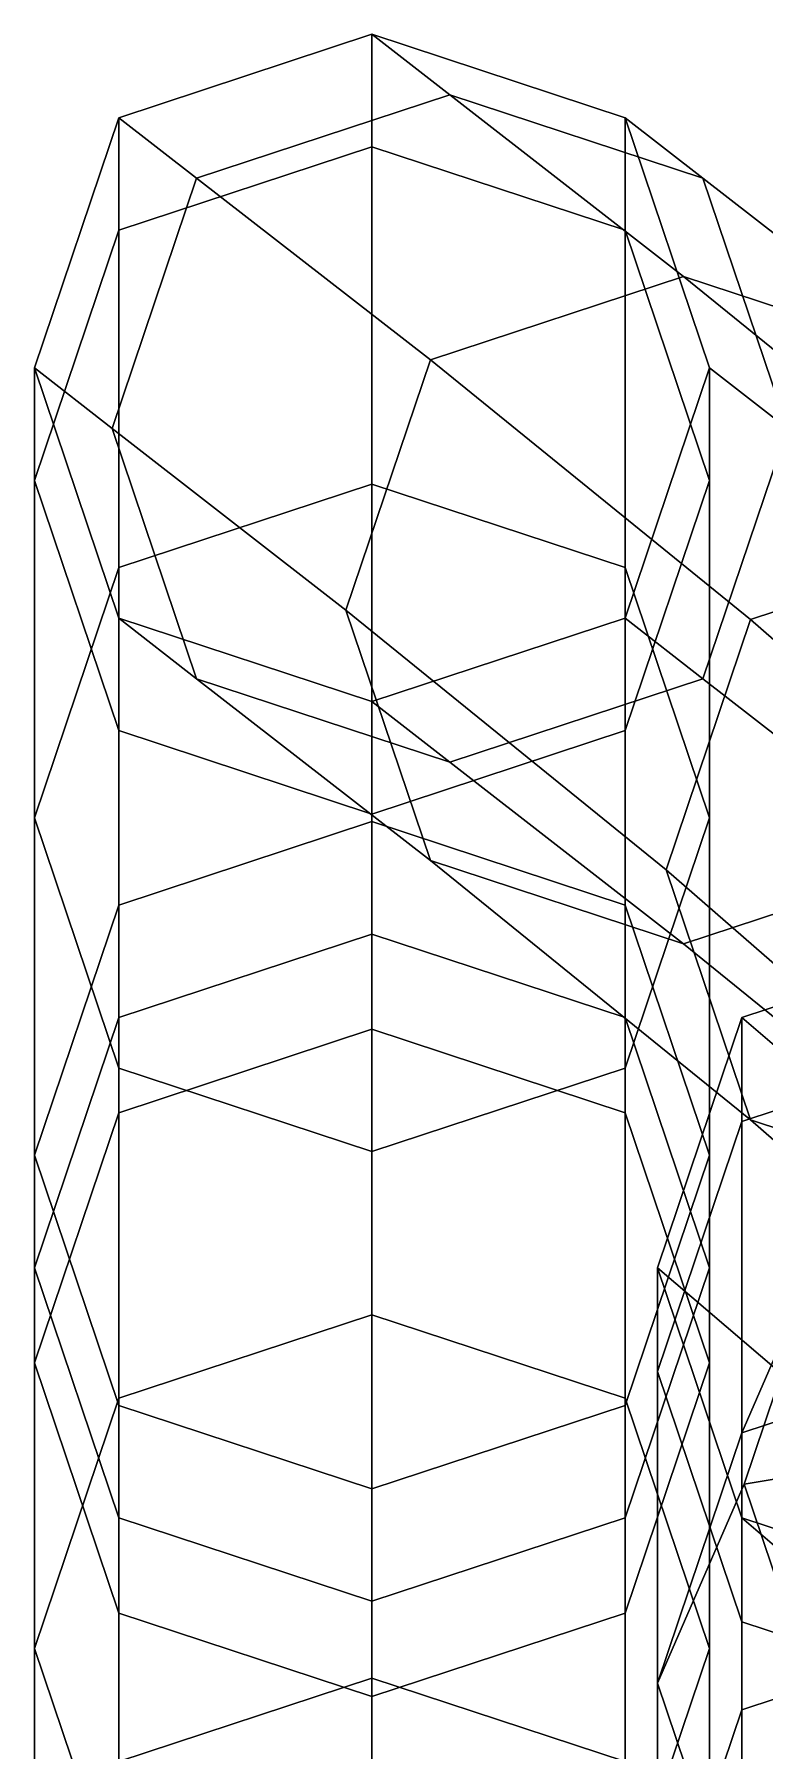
# Model space of a CAD drawing. Extents: x -10441 to 5934, y -24771 to 6860.
# Drawn here: x -10441 to -5168, y -5539 to 6860 of the extents above; entities that cross this region are included whole.
import ezdxf

# ---------------------------------------------------------------- set-up
doc = ezdxf.new("R2010")
doc.units = 0

msp = doc.modelspace()

# ---------------------------------------------------------------- linework, layer by layer
for points in [[(-9831.917969, 6257.40332, -242500), (-8003.794922, 6859.871094, -242500), (-7441.294922, 6422.371094, -236812.5), (-9269.417969, 5819.90332, -236812.5)], [(-8003.794922, 6047.371094, -248312.5), (-8003.794922, 6859.871094, -242500), (-9831.917969, 6257.40332, -242500), (-9831.917969, 5444.90332, -248312.5)], [(-8003.794922, 6047.371094, -248312.5), (-6175.671387, 5444.90332, -248312.5), (-6175.671387, 6257.40332, -242500), (-8003.794922, 6859.871094, -242500)], [(-6175.671387, 6257.40332, -242500), (-5613.171387, 5819.90332, -236812.5), (-7441.294922, 6422.371094, -236812.5), (-8003.794922, 6859.871094, -242500)], [(-7581.918457, 4507.40332, -231750), (-9269.417969, 5819.90332, -236812.5), (-7441.294922, 6422.371094, -236812.5), (-5753.794922, 5109.871094, -231750)], [(-3925.671387, 4507.40332, -231750), (-5753.794922, 5109.871094, -231750), (-7441.294922, 6422.371094, -236812.5), (-5613.171387, 5819.90332, -236812.5)], [(-10441.292969, 3637.5, -248312.5), (-9831.917969, 5444.90332, -248312.5), (-9831.917969, 6257.40332, -242500), (-10441.292969, 4450, -242500)], [(-9878.792969, 4012.5, -236812.5), (-10441.292969, 4450, -242500), (-9831.917969, 6257.40332, -242500), (-9269.417969, 5819.90332, -236812.5)], [(-5003.796875, 4012.5, -236812.5), (-5613.171387, 5819.90332, -236812.5), (-6175.671387, 6257.40332, -242500), (-5566.296875, 4450, -242500)], [(-5566.296875, 3637.5, -248312.5), (-5566.296875, 4450, -242500), (-6175.671387, 6257.40332, -242500), (-6175.671387, 5444.90332, -248312.5)], [(-9831.917969, 3007.40332, -253750), (-8003.794922, 3609.871094, -253750), (-8003.794922, 6047.371094, -248312.5), (-9831.917969, 5444.90332, -248312.5)], [(-6175.671387, 3007.40332, -253750), (-6175.671387, 5444.90332, -248312.5), (-8003.794922, 6047.371094, -248312.5), (-8003.794922, 3609.871094, -253750)], [(-8191.292969, 2700, -231750), (-9878.792969, 4012.5, -236812.5), (-9269.417969, 5819.90332, -236812.5), (-7581.918457, 4507.40332, -231750)], [(-3316.296875, 2700, -231750), (-3925.671387, 4507.40332, -231750), (-5613.171387, 5819.90332, -236812.5), (-5003.796875, 4012.5, -236812.5)], [(-10441.292969, 1200, -253750), (-9831.917969, 3007.40332, -253750), (-9831.917969, 5444.90332, -248312.5), (-10441.292969, 3637.5, -248312.5)], [(-5566.296875, 1200, -253750), (-5566.296875, 3637.5, -248312.5), (-6175.671387, 5444.90332, -248312.5), (-6175.671387, 3007.40332, -253750)], [(-3441.294922, 3234.871094, -226875), (-5269.418457, 2632.40332, -226875), (-7581.918457, 4507.40332, -231750), (-5753.794922, 5109.871094, -231750)], [(-3441.294922, 3234.871094, -226875), (-5753.794922, 5109.871094, -231750), (-3925.671387, 4507.40332, -231750), (-1613.171387, 2632.40332, -226875)], [(-5878.792969, 825, -226875), (-8191.292969, 2700, -231750), (-7581.918457, 4507.40332, -231750), (-5269.418457, 2632.40332, -226875)], [(-9831.917969, 1830.09668, -248312.5), (-10441.292969, 3637.5, -248312.5), (-10441.292969, 4450, -242500), (-9831.917969, 2642.59668, -242500)], [(-9269.417969, 2205.09668, -236812.5), (-9831.917969, 2642.59668, -242500), (-10441.292969, 4450, -242500), (-9878.792969, 4012.5, -236812.5)], [(-6175.671387, 1830.09668, -248312.5), (-6175.671387, 2642.59668, -242500), (-5566.296875, 4450, -242500), (-5566.296875, 3637.5, -248312.5)], [(-5613.171387, 2205.09668, -236812.5), (-5003.796875, 4012.5, -236812.5), (-5566.296875, 4450, -242500), (-6175.671387, 2642.59668, -242500)], [(-7581.918457, 892.59668, -231750), (-9269.417969, 2205.09668, -236812.5), (-9878.792969, 4012.5, -236812.5), (-8191.292969, 2700, -231750)], [(-3925.671387, 892.59668, -231750), (-3316.296875, 2700, -231750), (-5003.796875, 4012.5, -236812.5), (-5613.171387, 2205.09668, -236812.5)], [(-9831.917969, -607.40332, -253750), (-10441.292969, 1200, -253750), (-10441.292969, 3637.5, -248312.5), (-9831.917969, 1830.09668, -248312.5)], [(-9831.917969, 569.90332, -259162.5), (-8003.794922, 1172.371094, -259162.5), (-8003.794922, 3609.871094, -253750), (-9831.917969, 3007.40332, -253750)], [(-6175.671387, 569.90332, -259162.5), (-6175.671387, 3007.40332, -253750), (-8003.794922, 3609.871094, -253750), (-8003.794922, 1172.371094, -259162.5)], [(-6175.671387, -607.40332, -253750), (-6175.671387, 1830.09668, -248312.5), (-5566.296875, 3637.5, -248312.5), (-5566.296875, 1200, -253750)], [(-2831.918457, 507.40332, -221750), (-5269.418457, 2632.40332, -226875), (-3441.294922, 3234.871094, -226875), (-1003.794922, 1109.871094, -221750)], [(-10441.292969, -1237.5, -259162.5), (-9831.917969, 569.90332, -259162.5), (-9831.917969, 3007.40332, -253750), (-10441.292969, 1200, -253750)], [(-5566.296875, -1237.5, -259162.5), (-5566.296875, 1200, -253750), (-6175.671387, 3007.40332, -253750), (-6175.671387, 569.90332, -259162.5)], [(-8003.794922, 1227.628906, -248312.5), (-9831.917969, 1830.09668, -248312.5), (-9831.917969, 2642.59668, -242500), (-8003.794922, 2040.128906, -242500)], [(-7441.294922, 1602.628906, -236812.5), (-8003.794922, 2040.128906, -242500), (-9831.917969, 2642.59668, -242500), (-9269.417969, 2205.09668, -236812.5)], [(-5269.418457, -982.40332, -226875), (-7581.918457, 892.59668, -231750), (-8191.292969, 2700, -231750), (-5878.792969, 825, -226875)], [(-8003.794922, 1227.628906, -248312.5), (-8003.794922, 2040.128906, -242500), (-6175.671387, 2642.59668, -242500), (-6175.671387, 1830.09668, -248312.5)], [(-7441.294922, 1602.628906, -236812.5), (-5613.171387, 2205.09668, -236812.5), (-6175.671387, 2642.59668, -242500), (-8003.794922, 2040.128906, -242500)], [(-3441.292969, -1300, -221750), (-5878.792969, 825, -226875), (-5269.418457, 2632.40332, -226875), (-2831.918457, 507.40332, -221750)], [(-5753.794922, 290.128906, -231750), (-7441.294922, 1602.628906, -236812.5), (-9269.417969, 2205.09668, -236812.5), (-7581.918457, 892.59668, -231750)], [(-5753.794922, 290.128906, -231750), (-3925.671387, 892.59668, -231750), (-5613.171387, 2205.09668, -236812.5), (-7441.294922, 1602.628906, -236812.5)], [(-8003.794922, -1209.871094, -253750), (-9831.917969, -607.40332, -253750), (-9831.917969, 1830.09668, -248312.5), (-8003.794922, 1227.628906, -248312.5)], [(-8003.794922, -1209.871094, -253750), (-8003.794922, 1227.628906, -248312.5), (-6175.671387, 1830.09668, -248312.5), (-6175.671387, -607.40332, -253750)], [(-9831.917969, -3044.90332, -259162.5), (-10441.292969, -1237.5, -259162.5), (-10441.292969, 1200, -253750), (-9831.917969, -607.40332, -253750)], [(-9831.917969, -242.59668, -264900), (-8003.794922, 359.871094, -264900), (-8003.794922, 1172.371094, -259162.5), (-9831.917969, 569.90332, -259162.5)], [(-6175.671387, -242.59668, -264900), (-6175.671387, 569.90332, -259162.5), (-8003.794922, 1172.371094, -259162.5), (-8003.794922, 359.871094, -264900)], [(-6175.671387, -3044.90332, -259162.5), (-6175.671387, -607.40332, -253750), (-5566.296875, 1200, -253750), (-5566.296875, -1237.5, -259162.5)], [(-3441.294922, -1584.871094, -226875), (-5753.794922, 290.128906, -231750), (-7581.918457, 892.59668, -231750), (-5269.418457, -982.40332, -226875)], [(-3441.294922, -1584.871094, -226875), (-1613.171387, -982.40332, -226875), (-3925.671387, 892.59668, -231750), (-5753.794922, 290.128906, -231750)], [(-2831.918457, -3107.40332, -221750), (-5269.418457, -982.40332, -226875), (-5878.792969, 825, -226875), (-3441.292969, -1300, -221750)], [(-10441.292969, -2050, -264900), (-9831.917969, -242.59668, -264900), (-9831.917969, 569.90332, -259162.5), (-10441.292969, -1237.5, -259162.5)], [(-5566.296875, -2050, -264900), (-5566.296875, -1237.5, -259162.5), (-6175.671387, 569.90332, -259162.5), (-6175.671387, -242.59668, -264900)], [(-9831.917969, -242.59668, -264900), (-9831.917969, -242.59668, -270700), (-8003.794922, 359.871094, -270700), (-8003.794922, 359.871094, -264900)], [(-9831.917969, -242.59668, -276300), (-8003.794922, 359.871094, -276300), (-8003.794922, 359.871094, -270700), (-9831.917969, -242.59668, -270700)], [(-9831.917969, -242.59668, -276300), (-9831.917969, -242.59668, -281737.5), (-8003.794922, 359.871094, -281737.5), (-8003.794922, 359.871094, -276300)], [(-9831.917969, -242.59668, -287050), (-8003.794922, 359.871094, -287050), (-8003.794922, 359.871094, -281737.5), (-9831.917969, -242.59668, -281737.5)], [(-8003.794922, -327.628906, -292175), (-8003.794922, 359.871094, -287050), (-9831.917969, -242.59668, -287050), (-9831.917969, -930.09668, -292175)], [(-6175.671387, -242.59668, -264900), (-8003.794922, 359.871094, -264900), (-8003.794922, 359.871094, -270700), (-6175.671387, -242.59668, -270700)], [(-6175.671387, -242.59668, -276300), (-8003.794922, 359.871094, -276300), (-8003.794922, 359.871094, -281737.5), (-6175.671387, -242.59668, -281737.5)], [(-6175.671387, -242.59668, -276300), (-6175.671387, -242.59668, -270700), (-8003.794922, 359.871094, -270700), (-8003.794922, 359.871094, -276300)], [(-8003.794922, -327.628906, -292175), (-6175.671387, -930.09668, -292175), (-6175.671387, -242.59668, -287050), (-8003.794922, 359.871094, -287050)], [(-6175.671387, -242.59668, -287050), (-6175.671387, -242.59668, -281737.5), (-8003.794922, 359.871094, -281737.5), (-8003.794922, 359.871094, -287050)], [(-2628.794922, -390.128906, -128125), (-4456.918457, -992.59668, -128125), (-5331.918457, -242.59668, -134500), (-3503.794922, 359.871094, -134500)], [(-5331.918457, -242.59668, -134500), (-5331.918457, -242.59668, -140875), (-3503.794922, 359.871094, -140875), (-3503.794922, 359.871094, -134500)], [(-5331.918457, -242.59668, -147000), (-3503.794922, 359.871094, -147000), (-3503.794922, 359.871094, -140875), (-5331.918457, -242.59668, -140875)], [(-3503.794922, -390.128906, -152875), (-3503.794922, 359.871094, -147000), (-5331.918457, -242.59668, -147000), (-5331.918457, -992.59668, -152875)], [(-5331.918457, -242.59668, 126000), (-3503.794922, 359.871094, 126000), (-3503.794922, 359.871094, 132375), (-5331.918457, -242.59668, 132375)], [(-2628.794922, -390.128906, 119625), (-3503.794922, 359.871094, 126000), (-5331.918457, -242.59668, 126000), (-4456.918457, -992.59668, 119625)], [(-3503.794922, -390.128906, 144375), (-5331.918457, -992.59668, 144375), (-5331.918457, -242.59668, 138500), (-3503.794922, 359.871094, 138500)], [(-5331.918457, -242.59668, 138500), (-5331.918457, -242.59668, 132375), (-3503.794922, 359.871094, 132375), (-3503.794922, 359.871094, 138500)], [(-10441.292969, -2050, -264900), (-10441.292969, -2050, -270700), (-9831.917969, -242.59668, -270700), (-9831.917969, -242.59668, -264900)], [(-10441.292969, -2050, -276300), (-10441.292969, -2050, -281737.5), (-9831.917969, -242.59668, -281737.5), (-9831.917969, -242.59668, -276300)], [(-10441.292969, -2050, -270700), (-10441.292969, -2050, -276300), (-9831.917969, -242.59668, -276300), (-9831.917969, -242.59668, -270700)], [(-10441.292969, -2737.5, -292175), (-9831.917969, -930.09668, -292175), (-9831.917969, -242.59668, -287050), (-10441.292969, -2050, -287050)], [(-10441.292969, -2050, -281737.5), (-10441.292969, -2050, -287050), (-9831.917969, -242.59668, -287050), (-9831.917969, -242.59668, -281737.5)], [(-5566.296875, -2050, -264900), (-6175.671387, -242.59668, -264900), (-6175.671387, -242.59668, -270700), (-5566.296875, -2050, -270700)], [(-5566.296875, -2050, -270700), (-6175.671387, -242.59668, -270700), (-6175.671387, -242.59668, -276300), (-5566.296875, -2050, -276300)], [(-5566.296875, -2050, -276300), (-6175.671387, -242.59668, -276300), (-6175.671387, -242.59668, -281737.5), (-5566.296875, -2050, -281737.5)], [(-5566.296875, -2050, -281737.5), (-6175.671387, -242.59668, -281737.5), (-6175.671387, -242.59668, -287050), (-5566.296875, -2050, -287050)], [(-5566.296875, -2737.5, -292175), (-5566.296875, -2050, -287050), (-6175.671387, -242.59668, -287050), (-6175.671387, -930.09668, -292175)], [(-5941.292969, -2050, -134500), (-5941.292969, -2050, -140875), (-5331.918457, -242.59668, -140875), (-5331.918457, -242.59668, -134500)], [(-5066.292969, -2800, -128125), (-5941.292969, -2050, -134500), (-5331.918457, -242.59668, -134500), (-4456.918457, -992.59668, -128125)], [(-5941.292969, -2800, -152875), (-5331.918457, -992.59668, -152875), (-5331.918457, -242.59668, -147000), (-5941.292969, -2050, -147000)], [(-5941.292969, -2050, -140875), (-5941.292969, -2050, -147000), (-5331.918457, -242.59668, -147000), (-5331.918457, -242.59668, -140875)], [(-5066.292969, -2800, 119625), (-4456.918457, -992.59668, 119625), (-5331.918457, -242.59668, 126000), (-5941.292969, -2050, 126000)], [(-5941.292969, -2050, 132375), (-5941.292969, -2050, 126000), (-5331.918457, -242.59668, 126000), (-5331.918457, -242.59668, 132375)], [(-5941.292969, -2050, 138500), (-5941.292969, -2050, 132375), (-5331.918457, -242.59668, 132375), (-5331.918457, -242.59668, 138500)], [(-5941.292969, -2800, 144375), (-5941.292969, -2050, 138500), (-5331.918457, -242.59668, 138500), (-5331.918457, -992.59668, 144375)], [(-9831.917969, -2992.59668, -297050), (-8003.794922, -2390.128906, -297050), (-8003.794922, -327.628906, -292175), (-9831.917969, -930.09668, -292175)], [(-6175.671387, -2992.59668, -297050), (-6175.671387, -930.09668, -292175), (-8003.794922, -327.628906, -292175), (-8003.794922, -2390.128906, -297050)], [(-5331.918457, -3242.59668, -158500), (-3503.794922, -2640.128906, -158500), (-3503.794922, -390.128906, -152875), (-5331.918457, -992.59668, -152875)], [(-5331.918457, -3242.59668, 150000), (-5331.918457, -992.59668, 144375), (-3503.794922, -390.128906, 144375), (-3503.794922, -2640.128906, 150000)], [(-9831.917969, -3044.90332, -259162.5), (-9831.917969, -607.40332, -253750), (-8003.794922, -1209.871094, -253750), (-8003.794922, -3647.371094, -259162.5)], [(-6175.671387, -3044.90332, -259162.5), (-8003.794922, -3647.371094, -259162.5), (-8003.794922, -1209.871094, -253750), (-6175.671387, -607.40332, -253750)], [(-10441.292969, -4800, -297050), (-9831.917969, -2992.59668, -297050), (-9831.917969, -930.09668, -292175), (-10441.292969, -2737.5, -292175)], [(-5566.296875, -4800, -297050), (-5566.296875, -2737.5, -292175), (-6175.671387, -930.09668, -292175), (-6175.671387, -2992.59668, -297050)], [(-1003.794922, -3709.871094, -221750), (-3441.294922, -1584.871094, -226875), (-5269.418457, -982.40332, -226875), (-2831.918457, -3107.40332, -221750)], [(-5941.292969, -5050, -158500), (-5331.918457, -3242.59668, -158500), (-5331.918457, -992.59668, -152875), (-5941.292969, -2800, -152875)], [(-5941.292969, -5050, 150000), (-5941.292969, -2800, 144375), (-5331.918457, -992.59668, 144375), (-5331.918457, -3242.59668, 150000)], [(-9831.917969, -3044.90332, -259162.5), (-9831.917969, -3857.40332, -264900), (-10441.292969, -2050, -264900), (-10441.292969, -1237.5, -259162.5)], [(-6175.671387, -3044.90332, -259162.5), (-5566.296875, -1237.5, -259162.5), (-5566.296875, -2050, -264900), (-6175.671387, -3857.40332, -264900)], [(-5331.918457, -3242.59668, -198250), (-4706.918457, -1805.09668, -204125), (-2878.794922, -1202.628906, -204125), (-3503.794922, -2640.128906, -198250)], [(-5316.292969, -3612.5, -204125), (-3441.292969, -3300, -210250), (-2831.918457, -1492.59668, -210250), (-4706.918457, -1805.09668, -204125)], [(-5941.292969, -5050, -198250), (-5316.292969, -3612.5, -204125), (-4706.918457, -1805.09668, -204125), (-5331.918457, -3242.59668, -198250)], [(-9831.917969, -3857.40332, -270700), (-10441.292969, -2050, -270700), (-10441.292969, -2050, -264900), (-9831.917969, -3857.40332, -264900)], [(-9831.917969, -3857.40332, -281737.5), (-10441.292969, -2050, -281737.5), (-10441.292969, -2050, -276300), (-9831.917969, -3857.40332, -276300)], [(-9831.917969, -3857.40332, -270700), (-9831.917969, -3857.40332, -276300), (-10441.292969, -2050, -276300), (-10441.292969, -2050, -270700)], [(-9831.917969, -4544.90332, -292175), (-10441.292969, -2737.5, -292175), (-10441.292969, -2050, -287050), (-9831.917969, -3857.40332, -287050)], [(-9831.917969, -3857.40332, -281737.5), (-9831.917969, -3857.40332, -287050), (-10441.292969, -2050, -287050), (-10441.292969, -2050, -281737.5)], [(-6175.671387, -3857.40332, -270700), (-6175.671387, -3857.40332, -264900), (-5566.296875, -2050, -264900), (-5566.296875, -2050, -270700)], [(-6175.671387, -3857.40332, -281737.5), (-6175.671387, -3857.40332, -276300), (-5566.296875, -2050, -276300), (-5566.296875, -2050, -281737.5)], [(-6175.671387, -3857.40332, -270700), (-5566.296875, -2050, -270700), (-5566.296875, -2050, -276300), (-6175.671387, -3857.40332, -276300)], [(-6175.671387, -4544.90332, -292175), (-6175.671387, -3857.40332, -287050), (-5566.296875, -2050, -287050), (-5566.296875, -2737.5, -292175)], [(-6175.671387, -3857.40332, -281737.5), (-5566.296875, -2050, -281737.5), (-5566.296875, -2050, -287050), (-6175.671387, -3857.40332, -287050)], [(-5331.918457, -3857.40332, -140875), (-5941.292969, -2050, -140875), (-5941.292969, -2050, -134500), (-5331.918457, -3857.40332, -134500)], [(-4456.918457, -4607.40332, -128125), (-5331.918457, -3857.40332, -134500), (-5941.292969, -2050, -134500), (-5066.292969, -2800, -128125)], [(-5331.918457, -4607.40332, -152875), (-5941.292969, -2800, -152875), (-5941.292969, -2050, -147000), (-5331.918457, -3857.40332, -147000)], [(-5331.918457, -3857.40332, -140875), (-5331.918457, -3857.40332, -147000), (-5941.292969, -2050, -147000), (-5941.292969, -2050, -140875)], [(-5331.918457, -3857.40332, 132375), (-5331.918457, -3857.40332, 126000), (-5941.292969, -2050, 126000), (-5941.292969, -2050, 132375)], [(-4456.918457, -4607.40332, 119625), (-5066.292969, -2800, 119625), (-5941.292969, -2050, 126000), (-5331.918457, -3857.40332, 126000)], [(-5331.918457, -4607.40332, 144375), (-5331.918457, -3857.40332, 138500), (-5941.292969, -2050, 138500), (-5941.292969, -2800, 144375)], [(-5331.918457, -3857.40332, 132375), (-5941.292969, -2050, 132375), (-5941.292969, -2050, 138500), (-5331.918457, -3857.40332, 138500)], [(-9831.917969, -5617.59668, -301800), (-8003.794922, -5015.128906, -301800), (-8003.794922, -2390.128906, -297050), (-9831.917969, -2992.59668, -297050)], [(-6175.671387, -5617.59668, -301800), (-6175.671387, -2992.59668, -297050), (-8003.794922, -2390.128906, -297050), (-8003.794922, -5015.128906, -301800)], [(-3503.794922, -5702.628906, -163812.5), (-3503.794922, -2640.128906, -158500), (-5331.918457, -3242.59668, -158500), (-5331.918457, -6305.09668, -163812.5)], [(-5331.918457, -5242.59668, -192625), (-5331.918457, -3242.59668, -198250), (-3503.794922, -2640.128906, -198250), (-3503.794922, -4640.128906, -192625)], [(-3503.794922, -5702.628906, 155312.5), (-5331.918457, -6305.09668, 155312.5), (-5331.918457, -3242.59668, 150000), (-3503.794922, -2640.128906, 150000)], [(-9831.917969, -6607.40332, -297050), (-10441.292969, -4800, -297050), (-10441.292969, -2737.5, -292175), (-9831.917969, -4544.90332, -292175)], [(-6175.671387, -6607.40332, -297050), (-6175.671387, -4544.90332, -292175), (-5566.296875, -2737.5, -292175), (-5566.296875, -4800, -297050)], [(-5331.918457, -6857.40332, -158500), (-5941.292969, -5050, -158500), (-5941.292969, -2800, -152875), (-5331.918457, -4607.40332, -152875)], [(-5331.918457, -6857.40332, 150000), (-5331.918457, -4607.40332, 144375), (-5941.292969, -2800, 144375), (-5941.292969, -5050, 150000)], [(-10441.292969, -7425, -301800), (-9831.917969, -5617.59668, -301800), (-9831.917969, -2992.59668, -297050), (-10441.292969, -4800, -297050)], [(-9831.917969, -3044.90332, -259162.5), (-8003.794922, -3647.371094, -259162.5), (-8003.794922, -4459.871094, -264900), (-9831.917969, -3857.40332, -264900)], [(-6175.671387, -3044.90332, -259162.5), (-6175.671387, -3857.40332, -264900), (-8003.794922, -4459.871094, -264900), (-8003.794922, -3647.371094, -259162.5)], [(-5566.296875, -7425, -301800), (-5566.296875, -4800, -297050), (-6175.671387, -2992.59668, -297050), (-6175.671387, -5617.59668, -301800)], [(-5941.292969, -8112.5, -163812.5), (-5331.918457, -6305.09668, -163812.5), (-5331.918457, -3242.59668, -158500), (-5941.292969, -5050, -158500)], [(-5941.292969, -7050, -192625), (-5941.292969, -5050, -198250), (-5331.918457, -3242.59668, -198250), (-5331.918457, -5242.59668, -192625)], [(-5941.292969, -8112.5, 155312.5), (-5941.292969, -5050, 150000), (-5331.918457, -3242.59668, 150000), (-5331.918457, -6305.09668, 155312.5)], [(-4706.918457, -5419.90332, -204125), (-2831.918457, -5107.40332, -210250), (-3441.292969, -3300, -210250), (-5316.292969, -3612.5, -204125)], [(-5331.918457, -6857.40332, -198250), (-4706.918457, -5419.90332, -204125), (-5316.292969, -3612.5, -204125), (-5941.292969, -5050, -198250)], [(-8003.794922, -4459.871094, -264900), (-8003.794922, -4459.871094, -270700), (-9831.917969, -3857.40332, -270700), (-9831.917969, -3857.40332, -264900)], [(-8003.794922, -4459.871094, -276300), (-8003.794922, -4459.871094, -281737.5), (-9831.917969, -3857.40332, -281737.5), (-9831.917969, -3857.40332, -276300)], [(-8003.794922, -4459.871094, -270700), (-8003.794922, -4459.871094, -276300), (-9831.917969, -3857.40332, -276300), (-9831.917969, -3857.40332, -270700)], [(-8003.794922, -5147.371094, -292175), (-9831.917969, -4544.90332, -292175), (-9831.917969, -3857.40332, -287050), (-8003.794922, -4459.871094, -287050)], [(-8003.794922, -4459.871094, -281737.5), (-8003.794922, -4459.871094, -287050), (-9831.917969, -3857.40332, -287050), (-9831.917969, -3857.40332, -281737.5)], [(-8003.794922, -4459.871094, -264900), (-6175.671387, -3857.40332, -264900), (-6175.671387, -3857.40332, -270700), (-8003.794922, -4459.871094, -270700)], [(-8003.794922, -4459.871094, -276300), (-6175.671387, -3857.40332, -276300), (-6175.671387, -3857.40332, -281737.5), (-8003.794922, -4459.871094, -281737.5)], [(-8003.794922, -4459.871094, -270700), (-6175.671387, -3857.40332, -270700), (-6175.671387, -3857.40332, -276300), (-8003.794922, -4459.871094, -276300)], [(-8003.794922, -5147.371094, -292175), (-8003.794922, -4459.871094, -287050), (-6175.671387, -3857.40332, -287050), (-6175.671387, -4544.90332, -292175)], [(-8003.794922, -4459.871094, -281737.5), (-6175.671387, -3857.40332, -281737.5), (-6175.671387, -3857.40332, -287050), (-8003.794922, -4459.871094, -287050)], [(-3503.794922, -4459.871094, -134500), (-3503.794922, -4459.871094, -140875), (-5331.918457, -3857.40332, -140875), (-5331.918457, -3857.40332, -134500)], [(-2628.794922, -5209.871094, -128125), (-3503.794922, -4459.871094, -134500), (-5331.918457, -3857.40332, -134500), (-4456.918457, -4607.40332, -128125)], [(-3503.794922, -5209.871094, -152875), (-5331.918457, -4607.40332, -152875), (-5331.918457, -3857.40332, -147000), (-3503.794922, -4459.871094, -147000)], [(-3503.794922, -4459.871094, -140875), (-3503.794922, -4459.871094, -147000), (-5331.918457, -3857.40332, -147000), (-5331.918457, -3857.40332, -140875)], [(-2628.794922, -5209.871094, 119625), (-4456.918457, -4607.40332, 119625), (-5331.918457, -3857.40332, 126000), (-3503.794922, -4459.871094, 126000)], [(-5331.918457, -3857.40332, 132375), (-3503.794922, -4459.871094, 132375), (-3503.794922, -4459.871094, 126000), (-5331.918457, -3857.40332, 126000)], [(-3503.794922, -4459.871094, 138500), (-3503.794922, -4459.871094, 132375), (-5331.918457, -3857.40332, 132375), (-5331.918457, -3857.40332, 138500)], [(-3503.794922, -5209.871094, 144375), (-3503.794922, -4459.871094, 138500), (-5331.918457, -3857.40332, 138500), (-5331.918457, -4607.40332, 144375)], [(-8003.794922, -7209.871094, -297050), (-9831.917969, -6607.40332, -297050), (-9831.917969, -4544.90332, -292175), (-8003.794922, -5147.371094, -292175)], [(-8003.794922, -7209.871094, -297050), (-8003.794922, -5147.371094, -292175), (-6175.671387, -4544.90332, -292175), (-6175.671387, -6607.40332, -297050)], [(-3503.794922, -7459.871094, -158500), (-5331.918457, -6857.40332, -158500), (-5331.918457, -4607.40332, -152875), (-3503.794922, -5209.871094, -152875)], [(-3503.794922, -7459.871094, 150000), (-3503.794922, -5209.871094, 144375), (-5331.918457, -4607.40332, 144375), (-5331.918457, -6857.40332, 150000)], [(-5331.918457, -7242.59668, -187250), (-5331.918457, -5242.59668, -192625), (-3503.794922, -4640.128906, -192625), (-3503.794922, -6640.128906, -187250)], [(-9831.917969, -9232.40332, -301800), (-10441.292969, -7425, -301800), (-10441.292969, -4800, -297050), (-9831.917969, -6607.40332, -297050)], [(-6175.671387, -9232.40332, -301800), (-6175.671387, -6607.40332, -297050), (-5566.296875, -4800, -297050), (-5566.296875, -7425, -301800)], [(-9831.917969, -7992.59668, -306550), (-8003.794922, -7390.128906, -306550), (-8003.794922, -5015.128906, -301800), (-9831.917969, -5617.59668, -301800)], [(-6175.671387, -7992.59668, -306550), (-6175.671387, -5617.59668, -301800), (-8003.794922, -5015.128906, -301800), (-8003.794922, -7390.128906, -306550)], [(-5331.918457, -9919.90332, -163812.5), (-5941.292969, -8112.5, -163812.5), (-5941.292969, -5050, -158500), (-5331.918457, -6857.40332, -158500)], [(-5331.918457, -8857.40332, -192625), (-5331.918457, -6857.40332, -198250), (-5941.292969, -5050, -198250), (-5941.292969, -7050, -192625)], [(-5331.918457, -9919.90332, 155312.5), (-5331.918457, -6857.40332, 150000), (-5941.292969, -5050, 150000), (-5941.292969, -8112.5, 155312.5)], [(-5941.292969, -9050, -187250), (-5941.292969, -7050, -192625), (-5331.918457, -5242.59668, -192625), (-5331.918457, -7242.59668, -187250)], [(-3503.794922, -7459.871094, -198250), (-2878.794922, -6022.371094, -204125), (-4706.918457, -5419.90332, -204125), (-5331.918457, -6857.40332, -198250)]]:
    msp.add_3dface(points)

doc.saveas('drawing.dxf')
